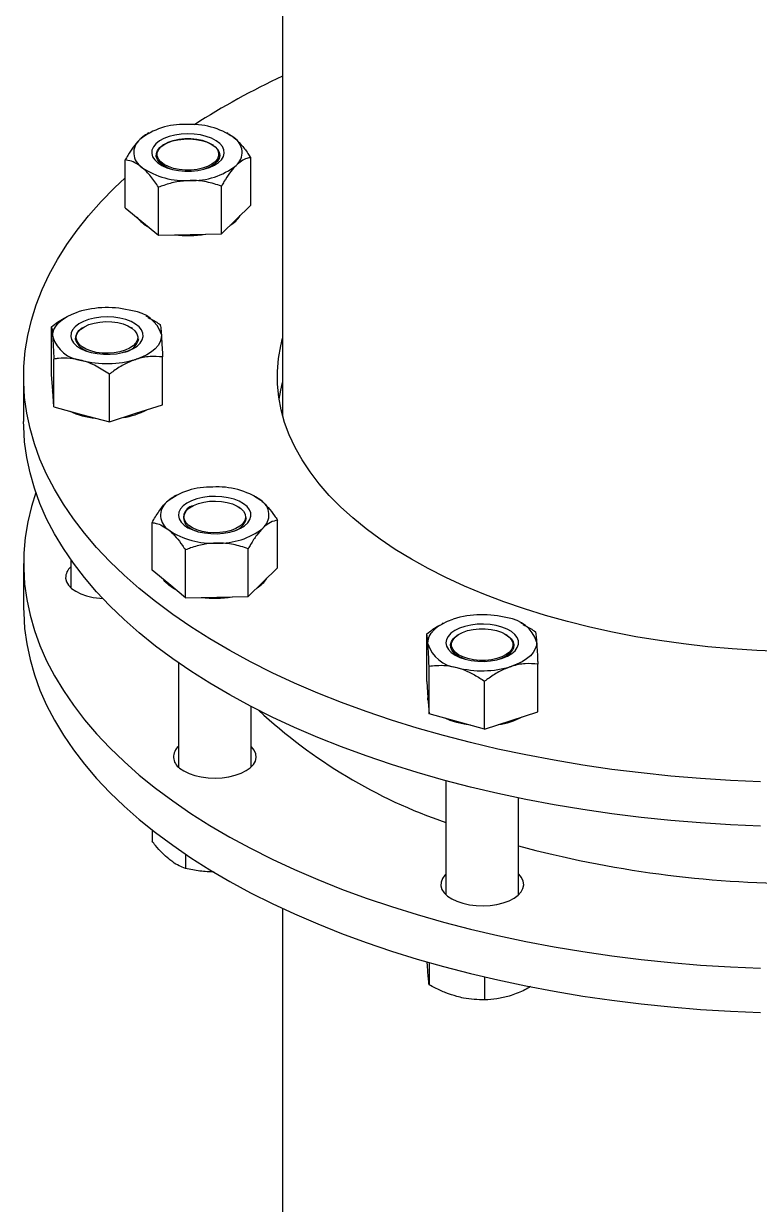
# Model space of a CAD drawing. Header units: inches. Extents: x 0.9 to 37.1, y -8.4 to 11.7.
# Drawn here: x 2.6251 to 2.7176, y 1.884 to 2.0324 of the extents above; entities that cross this region are included whole.
import ezdxf

# ---------------------------------------------------------------- set-up
doc = ezdxf.new("R2010")
doc.units = ezdxf.units.IN
doc.header["$MEASUREMENT"] = 0

msp = doc.modelspace()

# ---------------------------------------------------------------- linework, layer by layer
at = {"color": 7, "linetype": 'Continuous', "lineweight": 25}
for p, q in [((2.657655085272226, 2.069887757521626), (2.657655085272225, 1.983069297376103)), ((2.640852733515316, 2.018629581569072), (2.640645994801055, 2.018520002024326)), ((2.650782577429879, 2.018561551378851), (2.65065422798209, 2.018629581569072)), ((2.642661397019261, 2.017141880764733), (2.642561888008135, 2.017073699185545)), ((2.648945073489271, 2.017073699185545), (2.648845564478146, 2.017141880764733)), ((2.637868737742981, 2.009236450585233), (2.637868737742981, 2.015241086103173)), ((2.653638223754426, 2.009545622743075), (2.653638223754426, 2.015550258261015)), ((2.63654079198123, 2.011751986850328), (2.637868737742981, 2.013005253131759)), ((2.642071042400183, 2.005796863945632), (2.642071042400183, 2.011801499463572)), ((2.649955785405905, 2.005951450024553), (2.649955785405905, 2.011956085542492)), ((2.637868737742981, 2.009236450585233), (2.639969890071582, 2.007516657265433)), ((2.651797004580166, 2.007748536383814), (2.653638223754426, 2.009545622743075)), ((2.649955785405905, 2.005951450024553), (2.651797004580166, 2.007748536383814)), ((2.639969890071582, 2.007516657265433), (2.642071042400183, 2.005796863945632)), ((2.642071042400183, 2.005796863945632), (2.646013413903043, 2.005874156985092)), ((2.646013413903043, 2.005874156985092), (2.649955785405905, 2.005951450024553)), ((2.630683002924854, 1.995612517712463), (2.630526107073704, 1.995529356820208)), ((2.640748226250593, 1.995472731178503), (2.640484497391628, 1.995612517712463)), ((2.628605289936344, 1.988270568765542), (2.628605289936344, 1.994275204283482)), ((2.632491666428798, 1.994124816908124), (2.632392157417673, 1.994056635328936)), ((2.638775342898809, 1.994056635328936), (2.638675833887683, 1.994124816908124)), ((2.628905434889603, 1.984209625906714), (2.628905434889603, 1.990214261424653)), ((2.642562210380138, 1.984477376849548), (2.642562210380138, 1.990482012367488)), ((2.625103001938891, 1.987965778522232), (2.625103001938891, 1.982385262241619)), ((2.628755362412973, 1.986240097336128), (2.628605289936344, 1.988270568765542)), ((2.635883895111501, 1.982313029948717), (2.635883895111501, 1.988317665466657)), ((2.628750416824907, 1.986307010840155), (2.628750416824907, 1.986231111590762)), ((2.628755362412973, 1.986097236119345), (2.628750416824907, 1.986231111590762)), ((2.628905434889603, 1.984209625906714), (2.628755362412973, 1.986240097336128)), ((2.628780345282723, 1.985902080636521), (2.628755362412973, 1.986097236119345)), ((2.628905434889603, 1.984209625906714), (2.632394665000552, 1.983261327927716)), ((2.63922305274582, 1.983395203399133), (2.642562210380138, 1.984477376849548)), ((2.632394665000552, 1.983261327927716), (2.635883895111501, 1.982313029948717)), ((2.635883895111501, 1.982313029948717), (2.63922305274582, 1.983395203399133)), ((2.644220769813939, 1.973060256459276), (2.644005405529461, 1.972946105027446)), ((2.654131706186879, 1.973002248000161), (2.654022264280713, 1.973060256459276)), ((2.654136004748404, 1.972995095056409), (2.654905107724447, 1.972481998750306)), ((2.646029433317883, 1.971572555654938), (2.645929924306758, 1.97150437407575)), ((2.652313109787894, 1.97150437407575), (2.652213600776768, 1.971572555654938)), ((2.641236774041603, 1.963667125475438), (2.641236774041603, 1.969671760993378)), ((2.657006260053048, 1.96397629763328), (2.657006260053048, 1.969980933151219)), ((2.645439078698805, 1.960227538835837), (2.645439078698805, 1.966232174353777)), ((2.653323821704528, 1.960382124914758), (2.653323821704528, 1.966386760432697)), ((2.631026458491574, 1.965016459825521), (2.631026458491574, 1.961494288337976)), ((2.625103001938891, 1.964527610143658), (2.625103001938891, 1.958947093863045)), ((2.643337926370204, 1.961947332155638), (2.641236774041603, 1.963667125475438)), ((2.655165040878789, 1.962179211274019), (2.657006260053048, 1.96397629763328)), ((2.645439078698805, 1.960227538835837), (2.643337926370204, 1.961947332155638)), ((2.653323821704528, 1.960382124914758), (2.655165040878789, 1.962179211274019)), ((2.645439078698805, 1.960227538835837), (2.649381450201666, 1.960304831875297)), ((2.649381450201666, 1.960304831875297), (2.653323821704528, 1.960382124914758)), ((2.677838600477321, 1.957015657999801), (2.677681704626171, 1.956932497107547)), ((2.68789236701712, 1.956881944007177), (2.687640094944095, 1.957015657999801)), ((2.67576088748881, 1.949673709052882), (2.675760887488811, 1.955678344570821)), ((2.679647263981265, 1.955527957195463), (2.67954775497014, 1.955459775616275)), ((2.685930940451275, 1.955459775616275), (2.685831431440151, 1.955527957195463)), ((2.644564225380659, 1.952033123049134), (2.644564225380659, 1.93894202708479)), ((2.676061032442071, 1.945612766194054), (2.676061032442071, 1.951617401711993)), ((2.689717807932605, 1.945880517136887), (2.689717807932606, 1.951885152654827)), ((2.67576088748881, 1.949673709052882), (2.67591095996544, 1.947643237623468)), ((2.683039492663967, 1.943716170236057), (2.683039492663967, 1.949720805753996)), ((2.675906014377374, 1.947710151127494), (2.675906014377374, 1.947634251878101)), ((2.67591095996544, 1.947643237623468), (2.676061032442071, 1.945612766194054)), ((2.653678808713993, 1.93894202708479), (2.653678808713993, 1.946557517884544)), ((2.679550262553019, 1.944664468215055), (2.676061032442071, 1.945612766194054)), ((2.686378650298287, 1.944798343686472), (2.689717807932605, 1.945880517136887)), ((2.683039492663967, 1.943716170236057), (2.679550262553019, 1.944664468215055)), ((2.683039492663967, 1.943716170236057), (2.686378650298287, 1.944798343686472)), ((2.678182056044041, 1.937226544458654), (2.678182056044041, 1.922897428625316)), ((2.687296639377374, 1.922897428625315), (2.687296639377374, 1.935065877745688)), ((2.641236774041603, 1.931054827604022), (2.641236774041603, 1.929635722483999)), ((2.645439078698805, 1.927996380056401), (2.645439078698805, 1.926196135844397)), ((2.657655085272223, 1.921159435449758), (2.657655085272223, 1.877025114863649)), ((2.67606103244207, 1.914377034788404), (2.67606103244207, 1.911581363202614)), ((2.683039492663967, 1.912565176630801), (2.683039492663967, 1.909684767244617))]:
    msp.add_line(p, q, dxfattribs=at)
at = {"color": 7, "linetype": 'Continuous', "lineweight": 25, "flags": 128}
for points in [[(2.641722929412934, 2.017272361950174), (2.641407935262682, 2.016884094132234), (2.641232610519879, 2.016473097942028), (2.641202590266014, 2.016052583135278), (2.641318839376747, 2.015636065403875), (2.64157762151001, 2.015236931970416), (2.641970619195114, 2.014868011311861), (2.642485201163098, 2.014541160841726), (2.643104828326114, 2.014266885803054), (2.64380958535731, 2.014054001621262), (2.644576820785828, 2.013909350569114), (2.645381875033712, 2.013837581850446), (2.646198872995033, 2.013841002170928), (2.647001555683087, 2.013919501598644), (2.647764124215832, 2.014070557097399), (2.648462069013179, 2.014289313619174), (2.649072957555072, 2.014568740149365), (2.649577155381134, 2.014899855689379), (2.64995845715838, 2.015272017913317), (2.650204607533953, 2.015673265221086), (2.650307695032248, 2.016090701194067), (2.650264406336251, 2.01651090909662), (2.650076132780267, 2.01692038310101), (2.649748925631299, 2.017305962375818), (2.649293301596342, 2.017655254085898), (2.648723904806767, 2.017957031708288), (2.648059036143893, 2.018201595861902), (2.6473200650336, 2.018381086053615), (2.646530742615401, 2.018489733320979), (2.645716438361273, 2.018524045651427), (2.644903324679955, 2.018482920218425), (2.644117535714198, 2.018367678827229), (2.64338432736791, 2.018182025430972), (2.642727265560626, 2.017931927082566), (2.642167468799466, 2.017625422148711), (2.641722929412934, 2.017272361950174)], [(2.643536468465442, 2.014127934379224), (2.643113558555832, 2.014295781296032), (2.642595693275512, 2.014580913661479), (2.642191958662006, 2.014911370469311), (2.641916946736169, 2.015275208149496), (2.641780597145537, 2.015659276660303), (2.641787837919571, 2.016049694765069), (2.641938407357831, 2.016432351736264), (2.642226863488514, 2.016793417353947)], [(2.649174612722504, 2.015015004619618), (2.648756683054464, 2.014689118553137), (2.648223342006029, 2.014411487427707), (2.647595085574589, 2.014192780451781), (2.646896057302474, 2.014041402411791), (2.646153120454162, 2.01396317068092), (2.645394825676091, 2.013961091660713), (2.644650313811322, 2.014035245246751), (2.643948196033294, 2.014182781758306), (2.643315454334465, 2.014398031449982), (2.642776404623474, 2.014672722396838), (2.642351762278412, 2.014996298379836), (2.642057846066457, 2.015356324555414), (2.641905951022805, 2.015738965319549), (2.6419019143888, 2.016129516002261), (2.642045891290023, 2.016512967959839), (2.642332348774902, 2.016874585348595), (2.642750278442942, 2.017200471415075), (2.643283619491377, 2.017478102540505), (2.643911875922817, 2.017696809516431), (2.644610904194932, 2.017848187556421), (2.645353841043244, 2.017926419287292), (2.646112135821316, 2.017928498307499), (2.646856647686084, 2.017854344721462), (2.647558765464112, 2.017706808209906), (2.648191507162942, 2.01749155851823), (2.648730556873932, 2.017216867571374), (2.649155199218995, 2.016893291588375), (2.649449115430949, 2.016533265412797), (2.649601010474601, 2.016150624648663), (2.649605047108606, 2.01576007396595), (2.649461070207384, 2.015376622008373), (2.649174612722504, 2.015015004619618)], [(2.642226863488514, 2.016793417353947), (2.642642780755493, 2.017119841765946), (2.643171126825075, 2.017399827143522), (2.643792805893714, 2.017623254085634), (2.644485348860101, 2.017782047360461), (2.645223725417029, 2.01787046776532), (2.645981248711907, 2.017885319556401), (2.646730539879151, 2.017826065951278), (2.647444517583718, 2.017694848529625), (2.648097376811114, 2.017496409830944), (2.648665521527852, 2.017237921946832), (2.649128417503585, 2.016928727302904), (2.649469334471683, 2.016580000999192), (2.649675950804671, 2.016204346912907), (2.64974079884994, 2.015815342161488), (2.649661534830175, 2.01542704639019), (2.649441023553569, 2.015053493619884), (2.649087234872196, 2.014708185020971), (2.648612955630789, 2.014403600945908), (2.648035327516855, 2.014150749856755), (2.647800873399533, 2.014072629335697)], [(2.717720727069722, 1.937103197610042), (2.713942793773141, 1.93726560503581), (2.71017971083154, 1.937502421957642), (2.706437001088061, 1.937813300814048), (2.702720157485363, 1.938197785347435), (2.699034635003981, 1.938655311273732), (2.695385842656385, 1.93918520711055), (2.691779135548507, 1.939786695162677), (2.688219807020386, 1.940458892663451), (2.684713080877463, 1.941200813070345), (2.681264103723925, 1.942011367512853), (2.677877937409352, 1.942889366390556), (2.674559551599761, 1.943833521119027), (2.671313816483924, 1.944842446021003), (2.668145495625705, 1.945914660360063), (2.665059238972872, 1.947048590513807), (2.662059576032652, 1.948242572283367), (2.659150909224058, 1.949494853335849), (2.656337507416731, 1.95080359577612), (2.65362349966579, 1.952166878844175), (2.651012869151865, 1.953582701734118), (2.648509447335235, 1.955048986530619), (2.646116908332637, 1.956563581258539), (2.643838763524982, 1.958124263041257), (2.641678356403929, 1.959728741363038), (2.639638857664846, 1.961374661430693), (2.637723260553372, 1.963059607629551), (2.635934376472431, 1.964781107068716), (2.634274830856092, 1.966536633210366), (2.632747059316397, 1.968323609577807), (2.63135330406876, 1.970139413536797), (2.630095610641199, 1.97198138014463), (2.628975824872256, 1.973846806061304), (2.627995590201964, 1.975732953517048), (2.627156345259872, 1.977637054330374), (2.626459321753664, 1.979556313970766), (2.625905542661455, 1.981487915660039), (2.625495820730427, 1.983429024506349), (2.625230757284013, 1.985376791664788), (2.625110741339374, 1.987328358518458), (2.625135949036459, 1.989280860873882), (2.625306343379494, 1.991231433164607), (2.625621674291285, 1.993177212656817), (2.626081478980236, 1.995115343650785), (2.626685082619558, 1.997042981672014), (2.627431599337676, 1.998957297645889), (2.628319933518362, 2.000855482049738), (2.629348781408705, 2.00273474903619), (2.630516633032553, 2.004592340521797), (2.631821774406598, 2.006425530234893), (2.6332622900559, 2.00823162771678), (2.634836065825098, 2.010007982270347), (2.63654079198123, 2.011751986850328), (2.63654079198123, 2.011751986850328)], [(2.628755362412973, 1.993026005133353), (2.62877985213186, 1.993486195369574), (2.628920758432374, 1.993940802269698), (2.629175670368649, 1.994382047383621), (2.629540226326778, 1.994802380885111), (2.630008188653246, 1.995194610751416), (2.630571550382902, 1.995552025820778), (2.631220672240357, 1.995868510622267), (2.631944447570662, 1.996138650013183)], [(2.631029756806786, 1.993070596277415), (2.631133895049944, 1.992653229493231), (2.631381055297634, 1.992252146892645), (2.631763293616134, 1.991880239600453), (2.632268324551379, 1.991549461023032), (2.632879915993571, 1.991270442656025), (2.633578410890537, 1.991052152379326), (2.634341359041565, 1.990901606222037), (2.635144238665326, 1.990823642861523), (2.635961244550101, 1.990820768104341), (2.636766117454519, 1.99089307434755), (2.637532988101178, 1.991038237609001), (2.638237208636513, 1.991251592222029), (2.638856144833083, 1.991526280793824), (2.63936990357227, 1.991853474607673), (2.639761972225472, 1.992222657385183), (2.64001974938358, 1.992621963288121), (2.640134949876632, 1.993038558296215), (2.640103871065998, 1.99345905270313), (2.639927511850219, 1.993869931472645), (2.639611540559601, 1.994257988623035), (2.639166112771408, 1.994610751678191), (2.638605544901248, 1.994916882543266), (2.637947854061707, 1.995166541920373), (2.637214178977519, 1.995351705551709), (2.636428100569557, 1.995466422125812), (2.635614884044641, 1.995507004557599), (2.634800666851, 1.995472148494323), (2.634011618599176, 1.995362974238535), (2.633273099949214, 1.995182990740648), (2.632608847498181, 1.994937982818373), (2.6320402108664, 1.994635825227924), (2.631585466503092, 1.994286229562877), (2.631259230266259, 1.993900432115553), (2.631071987656982, 1.993490832733344), (2.631029756806786, 1.993070596277415)], [(2.639449179714956, 1.993003515664556), (2.639403612854853, 1.992613665206407), (2.639211250813522, 1.992235884125475), (2.638879485956336, 1.991884690336839), (2.638421067820699, 1.991573580020844), (2.637853613158478, 1.99131450897246), (2.637198928934113, 1.991117433146789), (2.636482174295194, 1.99098992605729), (2.635730893720535, 1.990936887729906), (2.634973958501294, 1.990960356397813), (2.634240457233455, 1.991059430173265), (2.633558577959389, 1.991230301706634), (2.632954524917194, 1.991466404500716), (2.632451511526527, 1.991758665257545), (2.632068868309896, 1.992095852560136), (2.631821300031529, 1.992465008489547), (2.631718320601526, 1.992851946590438), (2.631763887461629, 1.993241797048587), (2.631956249502959, 1.993619578129519), (2.632288014360146, 1.993970771918155), (2.632746432495783, 1.99428188223415), (2.633313887158003, 1.994540953282534), (2.633968571382368, 1.994738029108205), (2.634685326021287, 1.994865536197703), (2.635436606595947, 1.994918574525088), (2.636193541815188, 1.99489510585718), (2.636927043083026, 1.994796032081728), (2.637608922357093, 1.99462516054836), (2.638212975399288, 1.994389057754277), (2.638715988789954, 1.994096796997449), (2.639098632006585, 1.993759609694858), (2.639346200284952, 1.993390453765446), (2.639449179714956, 1.993003515664556)], [(2.642412137903508, 1.993293756076187), (2.642387648184622, 1.992833565839967), (2.642246741884108, 1.992378958939844), (2.641991829947833, 1.991937713825919), (2.641627273989704, 1.99151738032443), (2.641159311663236, 1.991125150458124), (2.64059594993358, 1.990767735388762), (2.639946828076124, 1.990451250587273), (2.63922305274582, 1.990181111196358)], [(2.720371197189214, 1.953467620569998), (2.717258845791443, 1.953593402456548), (2.714161227071128, 1.953793627255718), (2.71108504978065, 1.954067861325177), (2.708036976235025, 1.954415510734996), (2.705023607882818, 1.954835822553969), (2.702051471008872, 1.955327886480287), (2.699127002599829, 1.955890636813059), (2.696256536403049, 1.956522854760375), (2.693446289209131, 1.957223171078942), (2.690702347387717, 1.957990069039557), (2.688030653705779, 1.95882188771201), (2.685436994456909, 1.959716825562282), (2.68292698692949, 1.960672944354272), (2.680506067240906, 1.961688173347582), (2.67817947856412, 1.962760313782281), (2.675952259772128, 1.963887043640927), (2.673829234524881, 1.965065922677546), (2.671815000822317, 1.966294397702651), (2.669913921046112, 1.967569808112892), (2.668130112511735, 1.968889391653326), (2.666467438551257, 1.970250290399844), (2.664929500146237, 1.971649556948802), (2.663519628128798, 1.973084160800441), (2.662240875967782, 1.97455099492227), (2.661096013155625, 1.976046882478213), (2.660087519210237, 1.977568583708921), (2.65921757830494, 1.97911280294838), (2.658488074538019, 1.980676195761576), (2.657900587852186, 1.98225537618781), (2.657456390612785, 1.983846924073923), (2.657156444852125, 1.985447392481598), (2.657001400185931, 1.98705331515265), (2.656991592406425, 1.988661214016176), (2.657127042755075, 1.99026760672128), (2.657407457876585, 1.991869014179068), (2.657655085272225, 1.992862259668359)], [(2.657197118559331, 1.985175520381909), (2.657407457876585, 1.986288497898455), (2.657655085272225, 1.987281743387746)], [(2.717720727069722, 1.931522681329429), (2.713942793773141, 1.931685088755197), (2.71017971083154, 1.931921905677029), (2.706437001088061, 1.932232784533435), (2.702720157485363, 1.932617269066822), (2.699034635003981, 1.933074794993119), (2.695385842656385, 1.933604690829938), (2.691779135548506, 1.934206178882063), (2.688219807020386, 1.934878376382838), (2.684713080877463, 1.935620296789732), (2.681264103723925, 1.93643085123224), (2.677877937409352, 1.937308850109944), (2.67455955159976, 1.938253004838414), (2.671313816483924, 1.939261929740391), (2.668145495625705, 1.94033414407945), (2.665059238972872, 1.941468074233194), (2.662059576032652, 1.942662056002755), (2.659150909224058, 1.943914337055236), (2.656337507416731, 1.945223079495507), (2.65362349966579, 1.946586362563562), (2.651012869151865, 1.948002185453506), (2.648509447335235, 1.949468470250006), (2.646116908332637, 1.950983064977927), (2.643838763524982, 1.952543746760643), (2.641678356403929, 1.954148225082426), (2.639638857664846, 1.95579414515008), (2.637723260553372, 1.957479091348939), (2.635934376472431, 1.959200590788103), (2.634274830856092, 1.960956116929754), (2.632747059316397, 1.962743093297195), (2.631353304068759, 1.964558897256184), (2.630095610641199, 1.966400863864016), (2.628975824872256, 1.968266289780691), (2.627995590201964, 1.970152437236436), (2.627156345259872, 1.972056538049761), (2.626459321753664, 1.973975797690154), (2.625905542661455, 1.975907399379426), (2.625495820730427, 1.977848508225736), (2.625230757284013, 1.979796275384175), (2.625110741339374, 1.981747842237845), (2.625103001938891, 1.982385262241619)], [(2.626633380562044, 1.97345643619264), (2.626081478980234, 1.971677175272211), (2.625621674291285, 1.969739044278243), (2.625306343379493, 1.967793264786033), (2.625135949036458, 1.965842692495308), (2.625110741339373, 1.963890190139884), (2.625230757284013, 1.961938623286214), (2.625495820730427, 1.959990856127774), (2.625905542661455, 1.958049747281465), (2.626459321753664, 1.956118145592192), (2.627156345259872, 1.9541988859518), (2.627995590201964, 1.952294785138474), (2.628975824872256, 1.950408637682729), (2.630095610641199, 1.948543211766055), (2.63135330406876, 1.946701245158223), (2.632747059316398, 1.944885441199233), (2.634274830856092, 1.943098464831792), (2.635934376472431, 1.941342938690141), (2.637723260553373, 1.939621439250977), (2.639638857664846, 1.937936493052119), (2.641678356403929, 1.936290572984464), (2.643838763524982, 1.934686094662682), (2.646116908332637, 1.933125412879965), (2.648509447335236, 1.931610818152044), (2.651012869151865, 1.930144533355544), (2.653623499665791, 1.928728710465601), (2.656337507416732, 1.927365427397545), (2.659150909224058, 1.926056684957275), (2.662059576032652, 1.924804403904793), (2.665059238972873, 1.923610422135233), (2.668145495625706, 1.922476491981489), (2.671313816483924, 1.921404277642429), (2.674559551599762, 1.920395352740453), (2.677877937409354, 1.919451198011982), (2.681264103723926, 1.918573199134279), (2.684713080877464, 1.917762644691771), (2.688219807020387, 1.917020724284876), (2.691779135548508, 1.916348526784102), (2.695385842656386, 1.915747038731976), (2.699034635003983, 1.915217142895158), (2.702720157485365, 1.914759616968861), (2.706437001088062, 1.914375132435473), (2.710179710831541, 1.914064253579068), (2.713942793773142, 1.913827436657237), (2.717720727069723, 1.913665029231468)], [(2.645264320521044, 1.969357556871492), (2.645759687399456, 1.969022924213833), (2.646363106248872, 1.968739224961792), (2.647055182690979, 1.968515577442759), (2.647813672819484, 1.968359169872014), (2.64861419813757, 1.968275029317573), (2.649431029102839, 1.968265860126086), (2.650237912095976, 1.968331957002913), (2.651008913233676, 1.968471195540047), (2.651719251904994, 1.968679100496339), (2.652346097240562, 1.96894898963543), (2.652869301915525, 1.969272188498323), (2.653272049701138, 1.969638309207635), (2.653541395952187, 1.970035584342526), (2.653668683658545, 1.97045124515328), (2.653649821688598, 1.970871931959432), (2.653485416281579, 1.971284123540891), (2.653180751562543, 1.971674571721076), (2.652745619706238, 1.972030727174214), (2.652194006208554, 1.972341142770996), (2.651543640381176, 1.97259584149873), (2.650815425516917, 1.97278663713074), (2.650032767040695, 1.972907397338426), (2.649220820239906, 1.972954240789353), (2.6484056817528, 1.972925661896462), (2.647613550801053, 1.972822579208887), (2.646869887125218, 1.972648305889023), (2.646198592687728, 1.972408443224764), (2.645621243444146, 1.972110700599498), (2.645156395874205, 1.971764647706185), (2.644818990561279, 1.971381406969548), (2.644619871989747, 1.970973296062196), (2.64456543999433, 1.970553432004485), (2.644657444064149, 1.970135309572695), (2.6448929271127, 1.969732367565816), (2.645264320521044, 1.969357556871492)], [(2.652395505458834, 1.971436522907414), (2.652734511010034, 1.971087168173026), (2.652934671229438, 1.970710463272143), (2.652988294072064, 1.970320884762849), (2.652893318842144, 1.969933403928776), (2.652653395384499, 1.969562911441077), (2.652277743823058, 1.969223645118279), (2.651780800236656, 1.968928642774904), (2.651181661888633, 1.96868924118557), (2.6505033533297, 1.968514640419096), (2.649771941577379, 1.968411550285021), (2.649015534375129, 1.968383932479384), (2.648263200027538, 1.968432848338966), (2.647543850321666, 1.968556418054717), (2.646885129463295, 1.968749892911759), (2.646312351725599, 1.969005837779838), (2.645847528635818, 1.969314416841208), (2.645508523084618, 1.969663771575596), (2.645308362865214, 1.970040476476478), (2.645254740022588, 1.970430054985773), (2.645349715252507, 1.970817535819845), (2.645589638710153, 1.971188028307545), (2.645965290271594, 1.971527294630343), (2.646462233857996, 1.971822296973718), (2.64706137220602, 1.972061698563052), (2.647739680764952, 1.972236299329526), (2.648471092517273, 1.972339389463601), (2.649227499719522, 1.972367007269239), (2.649979834067114, 1.972318091409656), (2.650699183772987, 1.972194521693905), (2.651357904631356, 1.972001046836863), (2.651930682369054, 1.971745101968784), (2.652395505458834, 1.971436522907414)], [(2.630379186328006, 1.962690903980925), (2.630487531646468, 1.962239356820901), (2.63074248589285, 1.961803735333442), (2.631136714497681, 1.961396571555608), (2.631658876221769, 1.961029578847967), (2.632293949423008, 1.960713314922535), (2.633023664201676, 1.960456878116626), (2.633827027992177, 1.960267645650254), (2.63468092948094, 1.960151061396941), (2.63504029082951, 1.960125096291861)], [(2.643337926370204, 1.961804470938854), (2.642869673260762, 1.962258157814472), (2.642710319860937, 1.962461028124944)], [(2.644215599374471, 1.96122895674365), (2.643929446673747, 1.961390733205916), (2.643337926370204, 1.961804470938854)], [(2.625103001938891, 1.958947093863045), (2.625110741339373, 1.95830967385927), (2.625230757284013, 1.956358107005601), (2.625495820730427, 1.954410339847162), (2.625905542661455, 1.952469231000852), (2.626459321753664, 1.950537629311579), (2.627156345259872, 1.948618369671187), (2.627995590201964, 1.946714268857861), (2.628975824872256, 1.944828121402117), (2.630095610641199, 1.942962695485442), (2.631353304068759, 1.94112072887761), (2.632747059316397, 1.93930492491862), (2.634274830856092, 1.93751794855118), (2.635934376472431, 1.935762422409528), (2.637723260553373, 1.934040922970365), (2.639638857664846, 1.932355976771506), (2.641678356403929, 1.930710056703851), (2.643838763524982, 1.929105578382069), (2.646116908332637, 1.927544896599352), (2.648509447335236, 1.926030301871432), (2.651012869151865, 1.924564017074931), (2.653623499665791, 1.923148194184988), (2.656337507416732, 1.921784911116933), (2.659150909224058, 1.920476168676662), (2.662059576032652, 1.919223887624181), (2.665059238972873, 1.91802990585462), (2.668145495625706, 1.916895975700876), (2.671313816483924, 1.915823761361816), (2.674559551599762, 1.914814836459839), (2.677877937409354, 1.913870681731369), (2.681264103723926, 1.912992682853666), (2.684713080877463, 1.912182128411158), (2.688219807020387, 1.911440208004264), (2.691779135548508, 1.91076801050349), (2.695385842656386, 1.910166522451363), (2.699034635003983, 1.909636626614545), (2.702720157485365, 1.909179100688248), (2.706437001088062, 1.908794616154861), (2.710179710831541, 1.908483737298456), (2.713942793773142, 1.908246920376623), (2.717720727069723, 1.908084512950855)], [(2.67591095996544, 1.954429145420693), (2.675935449684327, 1.954889335656913), (2.676076355984842, 1.955343942557036), (2.676331267921116, 1.955785187670961), (2.676695823879246, 1.95620552117245), (2.677163786205713, 1.956597751038756), (2.677727147935369, 1.956955166108118), (2.678376269792825, 1.957271650909607), (2.679100045123129, 1.957541790300522)], [(2.680612480703865, 1.952487133491309), (2.681366343062503, 1.952324899510555), (2.682164334920246, 1.952234600592538), (2.682980808162196, 1.952219139018779), (2.683789520666561, 1.952279011736981), (2.68456447974804, 1.952412294388718), (2.685280777584115, 1.952614703159898), (2.685915391772964, 1.952879732466072), (2.686447925292393, 1.953198864047274), (2.686861262076921, 1.9535618407519), (2.687142117142194, 1.953956996210006), (2.68728146357533, 1.954371629800035), (2.687274822667312, 1.954792414857239), (2.687122407862386, 1.955205827003659), (2.686829117897792, 1.95559857883275), (2.686404379354311, 1.955958046977569), (2.685861843678206, 1.956272677836171), (2.685218948412508, 1.956532358913879), (2.684496356740032, 1.956728743847192), (2.68371729335168, 1.956855520662765), (2.682906797985773, 1.956908614649435), (2.682090920630246, 1.956886319322782), (2.681295884254613, 1.956789351272953), (2.680547241982143, 1.956620827132851), (2.679869055791462, 1.956386163407004), (2.679283123144748, 1.956092902380641), (2.678808276399375, 1.955750469704447), (2.678459777520446, 1.955369871446387), (2.678248827548672, 1.954963340347634), (2.678182206589719, 1.954543942652197), (2.678262055896024, 1.954125158147088), (2.67848580904518, 1.953720446910879), (2.678846274426869, 1.953342816695699), (2.679331866387132, 1.953004404847379), (2.67992697760082, 1.95271608820117), (2.680612480703865, 1.952487133491309)], [(2.684544632426116, 1.956092884640636), (2.685177374124946, 1.955877634948961), (2.685716423835937, 1.955602944002104), (2.686141066180999, 1.955279368019106), (2.686434982392955, 1.954919341843528), (2.686586877436606, 1.954536701079394), (2.686590914070612, 1.954146150396681), (2.686446937169389, 1.953762698439103), (2.686160479684509, 1.953401081050348), (2.685742550016469, 1.953075194983867), (2.685209208968034, 1.952797563858438), (2.684580952536594, 1.952578856882511), (2.68388192426448, 1.952427478842521), (2.683138987416168, 1.952349247111651), (2.682380692638095, 1.952347168091443), (2.681636180773327, 1.95242132167748), (2.6809340629953, 1.952568858189037), (2.68030132129647, 1.952784107880711), (2.679762271585479, 1.953058798827568), (2.679337629240417, 1.953382374810567), (2.679043713028461, 1.953742400986144), (2.678891817984809, 1.954125041750279), (2.678887781350804, 1.954515592432991), (2.679031758252027, 1.954899044390569), (2.679318215736907, 1.955260661779325), (2.679736145404947, 1.955586547845805), (2.680269486453382, 1.955864178971235), (2.680897742884822, 1.956082885947161), (2.681596771156936, 1.956234263987151), (2.682339708005248, 1.956312495718022), (2.683098002783321, 1.956314574738229), (2.683842514648089, 1.956240421152192), (2.684544632426116, 1.956092884640636)], [(2.680552161968232, 1.952503834596418), (2.680244612894693, 1.952618905843499), (2.679700992158255, 1.952891024186063), (2.679267185507841, 1.953211212576786), (2.67895887184607, 1.953567898572987), (2.67878719443198, 1.953948190613426), (2.678758358134617, 1.954338343952919), (2.678873405172903, 1.954724257433243), (2.67912817744712, 1.955091983135732), (2.679513466823474, 1.955428230495397), (2.679756282670507, 1.955583841410554)], [(2.685526079979152, 1.955689957275611), (2.68600941370036, 1.955396272746333), (2.686382161688202, 1.955056296112348), (2.686623248887638, 1.954686130957547), (2.686723961779135, 1.954299156015079), (2.686680660336388, 1.953909357567619), (2.68649490958636, 1.953530823946668), (2.686173423045123, 1.953177236343547), (2.685727820073905, 1.952861374335496), (2.685174205925092, 1.952594653998457), (2.684926529907621, 1.952503833398497)], [(2.689567735455975, 1.954696896363527), (2.68954324573709, 1.954236706127306), (2.689402339436574, 1.953782099227182), (2.6891474275003, 1.953340854113259), (2.68878287154217, 1.952920520611769), (2.688314909215703, 1.952528290745464), (2.687751547486047, 1.952170875676102), (2.687102425628591, 1.951854390874613), (2.686378650298287, 1.951584251483697)], [(2.67593594283519, 1.947305220923861), (2.675919314426848, 1.947414776482625), (2.675906014377374, 1.947634251878101)], [(2.679550262553019, 1.944521606998272), (2.678704303332626, 1.944793927267892), (2.678059948163897, 1.945069503732444)], [(2.681269556201891, 1.944197201041298), (2.680464191586816, 1.944315627350246), (2.679550262553019, 1.944521606998272)], [(2.644713292445861, 1.938812039124611), (2.645245485136037, 1.938448888795146), (2.645889184207229, 1.938137285092695), (2.646625871609136, 1.937886192288444), (2.64743435418649, 1.937702833865206), (2.64829137336754, 1.937592484710978), (2.649172274270819, 1.937558319370015), (2.650051714981191, 1.937601320716972), (2.650904395590613, 1.937720251681389), (2.651705786030425, 1.937911690835957), (2.652432831756757, 1.938170130824752), (2.653064616987796, 1.938488136799836), (2.653582966412731, 1.938856560308299), (2.653972968062364, 1.939264802476588), (2.654223402299309, 1.939701118920807), (2.654327064586534, 1.940152957611255), (2.654280972748772, 1.940607319971468), (2.654086452764277, 1.941051134823599), (2.653749100618841, 1.941471634422403), (2.653678808713993, 1.941539336833213)], [(2.678182056044041, 1.925494738373739), (2.678033991747723, 1.925346171867101), (2.677724292439269, 1.924920065971312), (2.677558867140085, 1.924473132417961), (2.677542474834842, 1.924018228671649), (2.677675587100314, 1.923568441484915), (2.677954374538981, 1.923136710416196), (2.67837081694382, 1.92273545558229), (2.678912934025059, 1.922376220354204), (2.679565130061299, 1.922069339275392), (2.68030864256003, 1.921823640755755)], [(2.68030864256003, 1.921823640755755), (2.681122082020372, 1.92164619309436), (2.681982047270077, 1.921542101137349), (2.682863798674646, 1.921514359420804), (2.683741969851568, 1.921563766023402), (2.684591297414968, 1.921688899607139), (2.685387347757214, 1.921886160306641), (2.686107219959322, 1.922149873290736), (2.686730204608708, 1.922472452017013), (2.687238379571272, 1.922844616482834), (2.687617125578575, 1.923255660194116), (2.687855546797567, 1.923693758171669), (2.68794678428387, 1.924146307134324), (2.68788821330112, 1.924600288072378), (2.68768151882985, 1.925042640780804), (2.68733264709367, 1.925460639577571), (2.687296639377374, 1.925494738373739)]]:
    msp.add_lwpolyline(points, dxfattribs=at)
at = {"color": 7, "linetype": 'Continuous', "lineweight": 25}
for centre, radius, start, end in [((2.695944301623106, 1.942917161878837), 0.09125739725649987, 114.8076849854251, 122.7472864701127), ((2.645161019307302, 2.010859752374717), 0.008840327992991103, 87.84431492476615, 128.0692275463262), ((2.646121886405213, 2.010066055215311), 0.009648250833023276, 55.85696433618795, 93.73400934646875), ((2.641136577963351, 2.016156840846822), 0.00219077596310925, 130.6317154106274, 237.8223937648865), ((2.650370383534057, 2.016197048075938), 0.002190775963108397, 310.6317154106018, 57.82239376489917), ((2.645385075092194, 2.022287833707451), 0.009648250833025432, 235.8569643361918, 273.7340093464633), ((2.646345942190104, 2.021494136548041), 0.008840327992990329, 267.8443149247725, 308.0692275463346), ((2.642715805732239, 2.010616372768981), 0.004250664520102195, 217.4724626762711, 243.9268819995543), ((2.649181333330811, 2.010199396588631), 0.003683496752752662, 300.7505205578754, 327.8595466801622), ((2.645751455553967, 2.018697488839469), 0.01296972212986587, 262.5856645095661, 279.6606979404215), ((2.635594104285182, 1.984195683567183), 0.01248817207056788, 75.25370961276754, 106.9926528372373), ((2.63832230653448, 1.992009555084652), 0.00428671118851548, 17.43221134443619, 83.96713333139633), ((2.632845193782, 1.994310206124887), 0.004286711188513253, 197.4322113444215, 263.9671333314183), ((2.633197545392244, 1.992677019887968), 0.001599640673215032, 116.808261256441, 177.7517288025486), ((2.633924619192413, 1.993484837429754), 0.002441923889529203, 197.7649980903144, 257.5119186467831), ((2.637448711831974, 1.99324083431485), 0.00216426593559746, 278.5615955331949, 348.7307678494083), ((2.635573396031301, 2.002124077642358), 0.01248817207056845, 255.2537096127649, 286.992652837231), ((2.63512713316312, 1.992862974931888), 0.01011976063539602, 245.3369637358713, 264.254009946788), ((2.636305360772505, 1.99197171801816), 0.009195024129197897, 278.0627859918311, 297.8507564792725), ((2.648529055605927, 1.96529042726492), 0.008840327992993323, 87.84431492477823, 128.0692275463259), ((2.649489922703834, 1.964496730105511), 0.00964825083302807, 55.8569643361955, 93.73400934645892), ((2.644504614261973, 1.970587515737026), 0.002190775963108672, 130.6317154106098, 237.8223937648902), ((2.653738419832678, 1.970627722966143), 0.00219077596310925, 310.6317154106282, 57.82239376486965), ((2.646692236389374, 1.970313234749472), 0.001482225350823946, 101.4096571245911, 230.3573388879342), ((2.648156851029036, 1.972320072601911), 0.003964923786123719, 232.5623033816493, 252.1562729040983), ((2.650938681115379, 1.97073865907517), 0.002221286001191577, 279.5853010814927, 347.7046352328207), ((2.648753111390818, 1.976718508597661), 0.009648250833030664, 235.856964336203, 273.7340093464535), ((2.649713978488727, 1.975924811438249), 0.008840327992992838, 267.8443149247731, 308.0692275463261), ((2.632204946915747, 1.962697107055246), 0.001825771125272652, 130.2012496707535, 180.1946633164642), ((2.652453734502645, 1.964728055211374), 0.003816737373934429, 301.2322496168746, 327.3778176211721), ((2.649119692584303, 1.973117925304479), 0.01295959530143503, 262.5789432847854, 279.6674191652299), ((2.682749701837649, 1.945598823854529), 0.01248817207056083, 75.25370961275476, 106.9926528372429), ((2.68547790408695, 1.953412695371993), 0.004286711188513386, 17.43221134442631, 83.96713333141751), ((2.680000791334466, 1.955713346412226), 0.004286711188513603, 197.4322113444271, 263.9671333314189), ((2.682728993583767, 1.963527217929698), 0.01248817207056945, 255.2537096127678, 286.9926528372338), ((2.699836890209459, 1.994782887046003), 0.06645088952880338, 227.1620604069823, 250.9812676850648), ((2.683426991517774, 1.953479666387348), 0.009303579562100255, 278.1793710942659, 297.7341713768525), ((2.645640849260737, 1.940230459655174), 0.001694779763375202, 129.4391871339877, 236.8178663206383), ((2.723344521173475, 2.064023405819995), 0.1397292817300194, 255.0495424014782, 269.806275806771)]:
    msp.add_arc(centre, radius, start, end, dxfattribs=at)
for points, knots in [([(2.640638161743954, 2.018494490763532), (2.640563732428813, 2.018461132841137), (2.640262313302383, 2.018326042039763), (2.639947233887174, 2.018037064878083), (2.63970995691724, 2.01781944474172)], [0, 0, 0, 0, 0.2469296358971845, 1, 1, 1, 1]), ([(2.650762874798806, 2.018526838682486), (2.651009810030001, 2.01840200118903), (2.651266714864265, 2.018272123587478), (2.651526971741371, 2.018059572254597), (2.651537071425825, 2.018051323860101)], [0, 0, 0, 0, 0.9611934002804825, 1, 1, 1, 1]), ([(2.63970995691724, 2.01781944474172), (2.639667960736101, 2.017777629716336), (2.639392302298199, 2.017503160365428), (2.638877710452598, 2.016872852036367), (2.638308665006539, 2.016005043659379), (2.63797766057615, 2.015430236511287), (2.637868737742981, 2.015241086103173)], [0, 0, 0, 0, 0.06625438873007901, 0.4348867160202382, 0.814039528473824, 1, 1, 1, 1]), ([(2.651537071425825, 2.018051323860101), (2.651831003251484, 2.017781047157259), (2.652429488579303, 2.017230726889151), (2.653125802347526, 2.016310567777937), (2.653522515366415, 2.015721941542407), (2.653638223754426, 2.015550258261015)], [0, 0, 0, 0, 0.4060446745436665, 0.8267623950146962, 1, 1, 1, 1]), ([(2.639969890071582, 2.014302565062658), (2.639675958245922, 2.014513454797266), (2.639077472918103, 2.014942855089891), (2.63838115914988, 2.015162561709283), (2.637984446130991, 2.0152233547381), (2.637868737742981, 2.015241086103173)], [0, 0, 0, 0, 0.4060446745436691, 0.8267623950146912, 1, 1, 1, 1]), ([(2.653638223754426, 2.015550258261015), (2.653482334878372, 2.015514180283475), (2.653113516527446, 2.015428823197595), (2.652498899899251, 2.015145556964895), (2.652032939002055, 2.01473986304828), (2.651797004580166, 2.014534444181039)], [0, 0, 0, 0, 0.2654708005954926, 0.6280788300799406, 1, 1, 1, 1]), ([(2.642071042400183, 2.011801499463572), (2.64174444380394, 2.012273969344615), (2.641079350170447, 2.013236118948183), (2.640352740820681, 2.013987727567857), (2.639979987575513, 2.014294261375519), (2.639969890071582, 2.014302565062658)], [0, 0, 0, 0, 0.4841952181635638, 0.986027376341192, 1, 1, 1, 1]), ([(2.651797004580166, 2.014534444181039), (2.651755008399025, 2.014492629155656), (2.651479349961123, 2.014218159804748), (2.650964758115522, 2.013587851475687), (2.650395712669463, 2.012720043098698), (2.650064708239074, 2.012145235950606), (2.649955785405905, 2.011956085542492)], [0, 0, 0, 0, 0.06625438873007876, 0.4348867160202377, 0.8140395284738106, 1, 1, 1, 1]), ([(2.646013413903043, 2.012660064782318), (2.645461912501888, 2.012619558715081), (2.644338980352154, 2.012537082831857), (2.643032493659341, 2.012161241971131), (2.642288144913563, 2.011882731873241), (2.642071042400183, 2.011801499463572)], [0, 0, 0, 0, 0.406044674543658, 0.8267623950146887, 1, 1, 1, 1]), ([(2.649955785405905, 2.011956085542492), (2.649342991663552, 2.012149220187212), (2.648095083003275, 2.012542524457618), (2.646731753007997, 2.012672674207705), (2.646032359750619, 2.012660397349833), (2.646013413903043, 2.012660064782318)], [0, 0, 0, 0, 0.4841952181635647, 0.9860273763411899, 1, 1, 1, 1]), ([(2.628605289936344, 1.994275204283482), (2.629120299167647, 1.99467147909594), (2.629746523104663, 1.995153328270896), (2.630419690034133, 1.995449170395732), (2.630539241615494, 1.995501710697861)], [0, 0, 0, 0, 0.8224042564677716, 0.9999999999999999, 0.9999999999999999, 0.9999999999999999, 0.9999999999999999]), ([(2.640736316197279, 1.995451081906765), (2.64105524331405, 1.995284508562368), (2.641575984753807, 1.995012529045343), (2.642070438823523, 1.994674110117419), (2.642262065426879, 1.994542955226315)], [0, 0, 0, 0, 0.6124481218932133, 1, 1, 1, 1]), ([(2.642262065426879, 1.994542955226315), (2.642274771480582, 1.99448711744137), (2.64230483280306, 1.994355010518258), (2.642354928435813, 1.993993838109644), (2.642392907567702, 1.993529080981978), (2.642412137903508, 1.993293756076187)], [0, 0, 0, 0, 0.2654708005954772, 0.6280788300799395, 1, 1, 1, 1]), ([(2.628605289936344, 1.994275204283482), (2.628617995990047, 1.994219366498537), (2.628648057312525, 1.994087259575425), (2.628698152945278, 1.99372608716681), (2.628736132077167, 1.993261330039144), (2.628755362412973, 1.993026005133353)], [0, 0, 0, 0, 0.2654708005954924, 0.6280788300799407, 1, 1, 1, 1]), ([(2.628755362412973, 1.993026005133353), (2.628758785400851, 1.992978866851609), (2.628781253526894, 1.992669456215726), (2.628823196427447, 1.991973920424523), (2.628869577684279, 1.99103398227982), (2.628896556902906, 1.990417218425387), (2.628905434889603, 1.990214261424653)], [0, 0, 0, 0, 0.06625438873007866, 0.4348867160202366, 0.8140395284738092, 1, 1, 1, 1]), ([(2.642412137903508, 1.993293756076187), (2.642415560891386, 1.993246617794442), (2.642438029017429, 1.99293720715856), (2.642479971917981, 1.992241671367358), (2.642526353174814, 1.991301733222654), (2.642553332393441, 1.99068496936822), (2.642562210380138, 1.990482012367488)], [0, 0, 0, 0, 0.06625438873008037, 0.4348867160202399, 0.8140395284738267, 1, 1, 1, 1]), ([(2.632394665000552, 1.990047235724941), (2.631906553899468, 1.990150200379142), (2.630912693055415, 1.990359850472954), (2.629756375670103, 1.990323886515485), (2.629097583353111, 1.990239015547676), (2.628905434889603, 1.990214261424653)], [0, 0, 0, 0, 0.4060446745436609, 0.8267623950146933, 1, 1, 1, 1]), ([(2.635883895111501, 1.988317665466657), (2.635341536691938, 1.988670215772196), (2.63423706430267, 1.98938815812222), (2.633030437259217, 1.989872972316631), (2.632411433187362, 1.990042639611561), (2.632394665000552, 1.990047235724941)], [0, 0, 0, 0, 0.484195218163563, 0.9860273763411921, 1, 1, 1, 1]), ([(2.63922305274582, 1.990181111196358), (2.638755935399656, 1.990000031630598), (2.637804820706918, 1.989631328911755), (2.636698236760864, 1.988922474563124), (2.636067779231619, 1.988454235650228), (2.635883895111501, 1.988317665466657)], [0, 0, 0, 0, 0.4060446745436585, 0.8267623950146742, 1, 1, 1, 1]), ([(2.642562210380138, 1.990482012367488), (2.642043178903384, 1.990518950563649), (2.640986210089849, 1.990594172439625), (2.639831480313997, 1.990376819777785), (2.6392390997296, 1.99018627291584), (2.63922305274582, 1.990181111196358)], [0, 0, 0, 0, 0.4841952181635567, 0.9860273763411894, 1, 1, 1, 1]), ([(2.641236774041603, 1.969671760993378), (2.641522969187715, 1.97015624513814), (2.642105784214498, 1.971142860891907), (2.64274250486001, 1.971921198580367), (2.64306914487222, 1.972241444497767), (2.643077993215863, 1.972250119631925)], [0, 0, 0, 0, 0.4841952181635644, 0.9860273763411921, 1, 1, 1, 1]), ([(2.643077993215863, 1.972250119631925), (2.643337595939187, 1.972489645947648), (2.643655977202682, 1.972783405158123), (2.643957936067132, 1.972906548287632), (2.644013682756022, 1.972929282582061)], [0, 0, 0, 0, 0.8153831681931574, 1, 1, 1, 1]), ([(2.654905107724447, 1.972481998750306), (2.654953032694505, 1.972441946694009), (2.655267607068263, 1.972179049283485), (2.65585484614864, 1.971570343145182), (2.65650422628805, 1.970726422881423), (2.656881960095852, 1.970165511058156), (2.657006260053048, 1.969980933151219)], [0, 0, 0, 0, 0.06625438873007881, 0.4348867160202381, 0.8140395284738097, 1, 1, 1, 1]), ([(2.641236774041603, 1.969671760993378), (2.641414670448237, 1.969642227117277), (2.641835556537036, 1.969572352757055), (2.642536941346396, 1.96931488768261), (2.643068684029651, 1.96892875446497), (2.643337926370204, 1.968733239952863)], [0, 0, 0, 0, 0.2654708005954928, 0.6280788300799415, 1, 1, 1, 1]), ([(2.657006260053048, 1.969980933151219), (2.656720064906937, 1.969906746823335), (2.656137249880155, 1.969755671910777), (2.655500529234643, 1.969291091860068), (2.655173889222432, 1.968973716446394), (2.655165040878789, 1.968965119071244)], [0, 0, 0, 0, 0.4841952181635671, 0.9860273763411894, 1, 1, 1, 1]), ([(2.643337926370204, 1.968733239952863), (2.643385851340262, 1.968693187896566), (2.64370042571402, 1.968430290486043), (2.644287664794396, 1.967821584347739), (2.644937044933807, 1.966977664083979), (2.645314778741609, 1.966416752260713), (2.645439078698805, 1.966232174353777)], [0, 0, 0, 0, 0.06625438873008031, 0.434886716020239, 0.8140395284738238, 1, 1, 1, 1]), ([(2.655165040878789, 1.968965119071244), (2.654907471303293, 1.968684029785282), (2.654383024481378, 1.968111693621692), (2.653772851556786, 1.967165919895665), (2.653425215829898, 1.966562700165599), (2.653323821704528, 1.966386760432697)], [0, 0, 0, 0, 0.4060446745436588, 0.826762395014672, 1, 1, 1, 1]), ([(2.649381450201666, 1.967090739672523), (2.648829948800511, 1.967050233605286), (2.647707016650777, 1.966967757722062), (2.646400529957964, 1.966591916861335), (2.645656181212185, 1.966313406763446), (2.645439078698805, 1.966232174353777)], [0, 0, 0, 0, 0.4060446745436612, 0.8267623950146952, 1, 1, 1, 1]), ([(2.653323821704528, 1.966386760432697), (2.652711027962175, 1.966579895077418), (2.651463119301898, 1.966973199347824), (2.65009978930662, 1.967103349097908), (2.649400396049241, 1.967091072240038), (2.649381450201666, 1.967090739672523)], [0, 0, 0, 0, 0.4841952181635631, 0.9860273763411909, 1, 1, 1, 1]), ([(2.675760887488811, 1.955678344570821), (2.676275896720114, 1.95607461938328), (2.676902120657129, 1.956556468558236), (2.6775752875866, 1.956852310683072), (2.677694839167961, 1.9569048509852)], [0, 0, 0, 0, 0.8224042564677694, 1, 1, 1, 1]), ([(2.687876007976692, 1.95686975646487), (2.688185475093491, 1.956706137585235), (2.688711229710099, 1.95642816497793), (2.689211754605404, 1.956086607213538), (2.689417662979345, 1.955946095513655)], [0, 0, 0, 0, 0.5886151201030515, 1, 1, 1, 1]), ([(2.689417662979345, 1.955946095513655), (2.689440989922154, 1.955835632312715), (2.689488493497888, 1.955610682259266), (2.689540390765486, 1.955065394221909), (2.689567014252948, 1.954706615316885), (2.689567735455975, 1.954696896363527)], [0, 0, 0, 0, 0.4841952181635563, 0.98602737634119, 1, 1, 1, 1]), ([(2.67591095996544, 1.954429145420693), (2.67588996621052, 1.954683496156537), (2.675847220059206, 1.95520138898145), (2.675797486619947, 1.9555240531267), (2.675769151832199, 1.955643504468431), (2.675760887488811, 1.955678344570821)], [0, 0, 0, 0, 0.4060446745436569, 0.8267623950146845, 1, 1, 1, 1]), ([(2.676061032442071, 1.951617401711993), (2.676037705499262, 1.95213816272981), (2.675990201923528, 1.953198653624466), (2.67593830465593, 1.954057699299581), (2.675911681168468, 1.954419348708326), (2.67591095996544, 1.954429145420693)], [0, 0, 0, 0, 0.4841952181635635, 0.9860273763411913, 0.9999999999999999, 0.9999999999999999, 0.9999999999999999, 0.9999999999999999]), ([(2.689567735455975, 1.954696896363527), (2.689588729210896, 1.954383158659448), (2.68963147536221, 1.953744345859053), (2.689681208801469, 1.95272122922198), (2.689709543589217, 1.952073944673536), (2.689717807932606, 1.951885152654827)], [0, 0, 0, 0, 0.4060446745436626, 0.8267623950146907, 1, 1, 1, 1]), ([(2.676061032442071, 1.951617401711993), (2.676356452003138, 1.951653187349854), (2.677055386770661, 1.951737852787675), (2.678220125263378, 1.951737920261043), (2.679103151475439, 1.951547030861308), (2.679550262553019, 1.95145037601228)], [0, 0, 0, 0, 0.2654708005954932, 0.6280788300799407, 1, 1, 1, 1]), ([(2.679550262553019, 1.95145037601228), (2.679629848048233, 1.951427920914854), (2.680152238720298, 1.951280528058848), (2.681127423743146, 1.950887442753114), (2.682205801881201, 1.950281960105299), (2.682833076809422, 1.949859743544063), (2.683039492663967, 1.949720805753996)], [0, 0, 0, 0, 0.0662543887300788, 0.4348867160202368, 0.8140395284738082, 1, 1, 1, 1]), ([(2.686378650298287, 1.951584251483697), (2.685911532952123, 1.951403171917937), (2.684960418259385, 1.951034469199095), (2.68385383431333, 1.950325614850464), (2.683223376784087, 1.949857375937568), (2.683039492663967, 1.949720805753996)], [0, 0, 0, 0, 0.4060446745436631, 0.8267623950146794, 1, 1, 1, 1]), ([(2.689717807932606, 1.951885152654827), (2.689198776455852, 1.951922090850989), (2.688141807642316, 1.951997312726962), (2.686987077866464, 1.951779960065127), (2.686394697282068, 1.951589413203179), (2.686378650298287, 1.951584251483697)], [0, 0, 0, 0, 0.4841952181635562, 0.9860273763411894, 1, 1, 1, 1]), ([(2.643337926370204, 1.927392775346083), (2.643060996635622, 1.927636976067136), (2.642502996648354, 1.928129028679124), (2.641802790284743, 1.928922880521208), (2.641384325182415, 1.929449896288897), (2.641236774041603, 1.929635722483999)], [0, 0, 0, 0, 0.3894480145147179, 0.7847188654868384, 1, 1, 1, 1]), ([(2.645439078698805, 1.926196135844397), (2.645177456242894, 1.926298834263645), (2.6446517385885, 1.926505201763291), (2.643945437487738, 1.926919499471414), (2.643505130314805, 1.927262516671229), (2.643337926370204, 1.927392775346083)], [0, 0, 0, 0, 0.3805934879738615, 0.7647841813874835, 1, 1, 1, 1]), ([(2.649052399434392, 1.925750799416655), (2.648454232299999, 1.925773481986105), (2.647230236380542, 1.925819896058115), (2.646045059380693, 1.926068847194956), (2.645439078698805, 1.926196135844397)], [0, 0, 0, 0, 0.4887002684279917, 1, 1, 1, 1]), ([(2.67591095996544, 1.913088680813913), (2.675907403224061, 1.91313756271084), (2.675880474011991, 1.913507662987566), (2.675850636987234, 1.913953688054522), (2.675825313098029, 1.914432579661119), (2.675822736146896, 1.914481311522887)], [0, 0, 0, 0, 0.1202535064477089, 0.9104772689170954, 1, 1, 1, 1]), ([(2.67606103244207, 1.911581363202614), (2.676036660012111, 1.911764900235443), (2.675987468291003, 1.912135339397508), (2.675936616720421, 1.912768981657586), (2.67591095996544, 1.913088680813913)], [0, 0, 0, 0, 0.4954579634770037, 1, 1, 1, 1]), ([(2.679550262553018, 1.910109911405501), (2.679090385582002, 1.91025242982725), (2.67816375578416, 1.910539597536566), (2.677000974250175, 1.911076349529308), (2.676306059837951, 1.911449714430118), (2.67606103244207, 1.911581363202614)], [0, 0, 0, 0, 0.3894480145147187, 0.7847188654868485, 1, 1, 1, 1]), ([(2.688817165421944, 1.911348266649654), (2.688572903192098, 1.911206765261937), (2.687775228865891, 1.910744671617023), (2.686950696216239, 1.910448951897768), (2.686378650298286, 1.910243786876918)], [0, 0, 0, 0, 0.3062179912531078, 1, 1, 1, 1]), ([(2.683039492663967, 1.909684767244617), (2.682605035371921, 1.9096914038491), (2.681732014484952, 1.909704739784388), (2.680559111866408, 1.909859699794323), (2.679827925923842, 1.910041046215768), (2.679550262553018, 1.910109911405501)], [0, 0, 0, 0, 0.3805934879738681, 0.7647841813874853, 1, 1, 1, 1]), ([(2.686378650298286, 1.910243786876918), (2.686299483780456, 1.910218755064204), (2.685700089076111, 1.910029231306027), (2.684569978452872, 1.90977724236966), (2.683552761527128, 1.909715780013664), (2.683039492663967, 1.909684767244617)], [0, 0, 0, 0, 0.07010571820324436, 0.5307925293049167, 1, 1, 1, 1])]:
    msp.add_open_spline(points, degree=3, knots=knots, dxfattribs=at)

doc.saveas('drawing.dxf')
